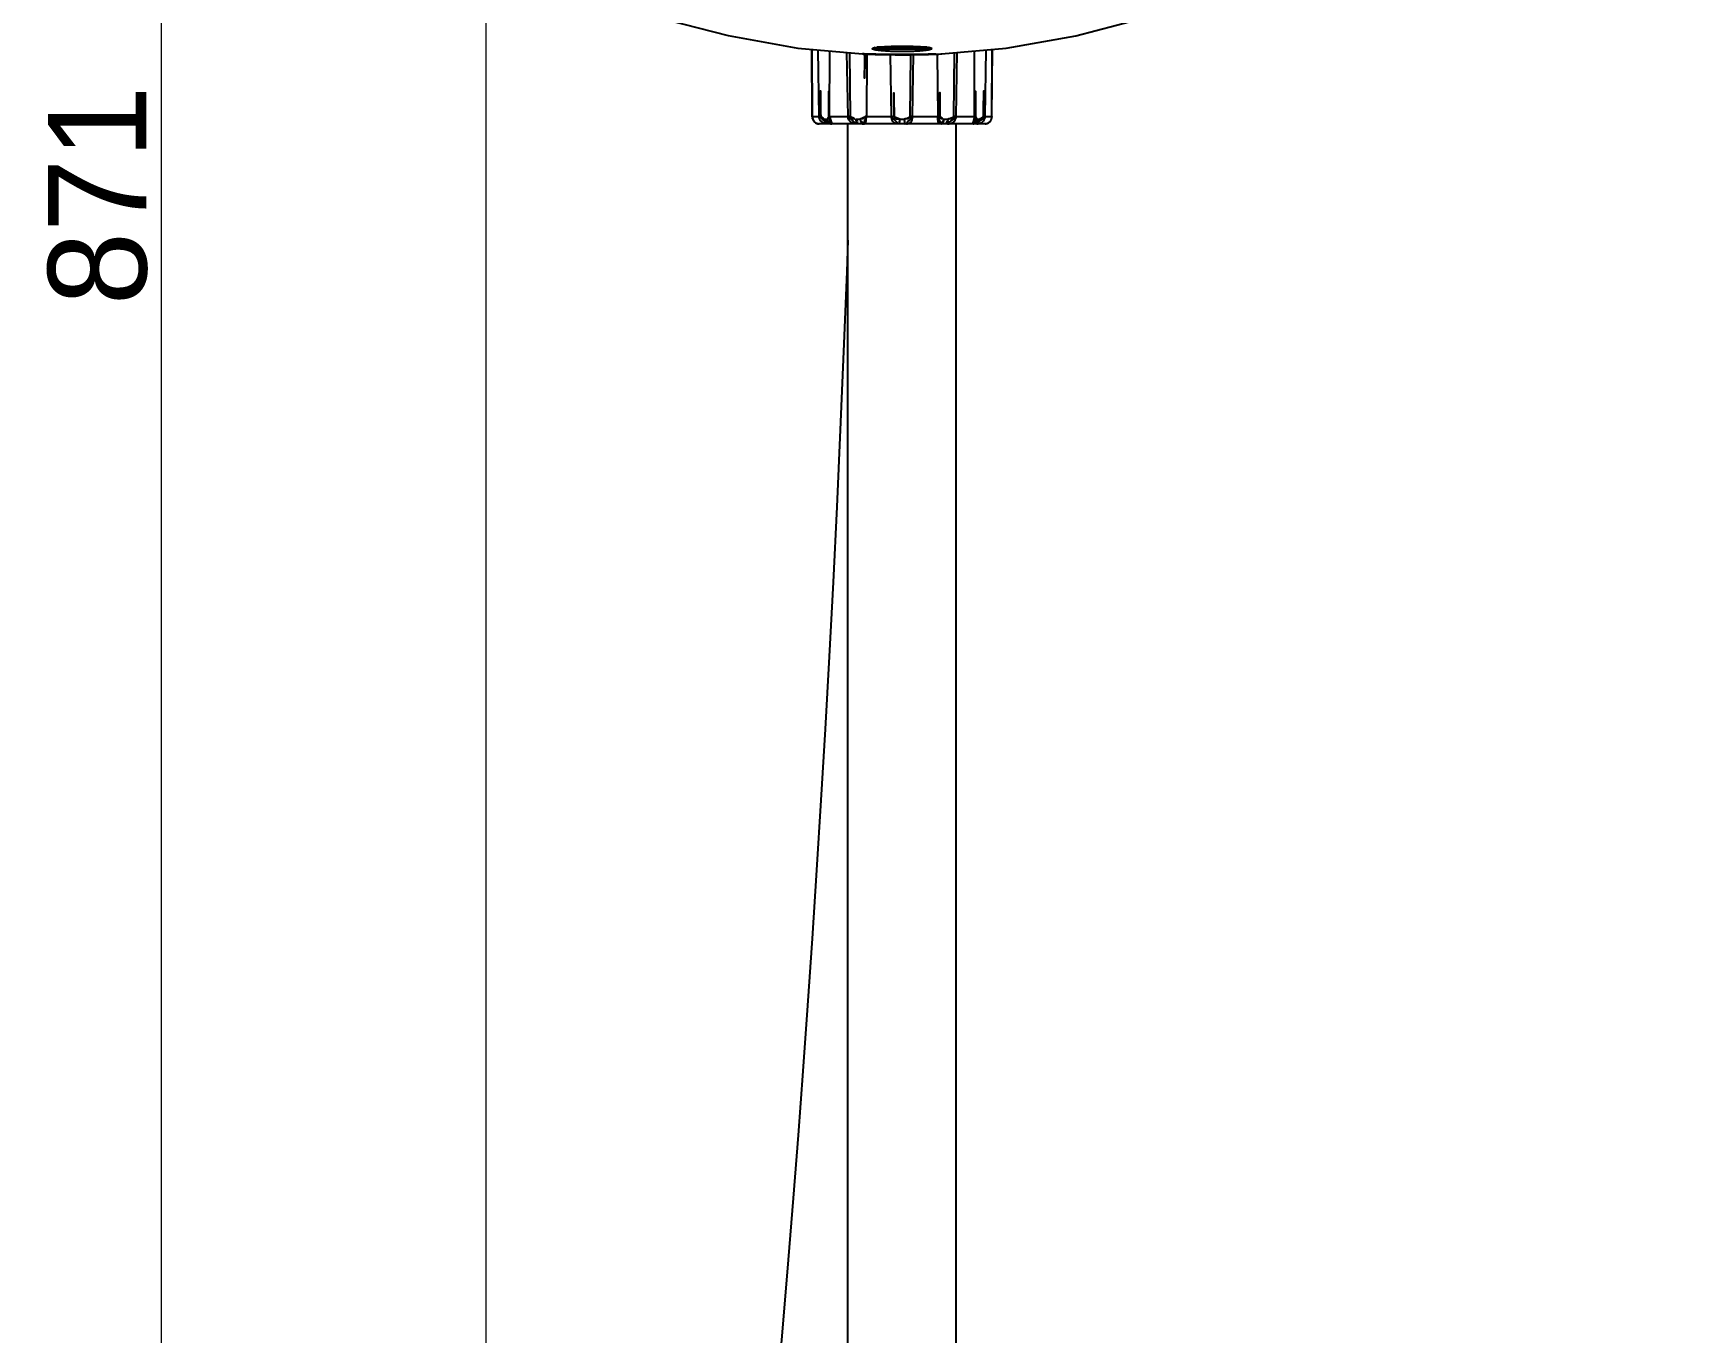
# Model space of a CAD drawing. Extents: x 16296660632 to 16296678915, y -37409619871 to -37409615350.
# Drawn here: x 16296676740.9 to 16296677078.6, y -37409617829.6 to -37409617565.8 of the extents above; entities that cross this region are included whole.
import ezdxf

# ---------------------------------------------------------------- set-up
doc = ezdxf.new("R2010")
doc.units = 0
doc.header["$LTSCALE"] = 10
doc.header["$MEASUREMENT"] = 0
doc.header["$PDMODE"] = 3
doc.header["$PDSIZE"] = -10
doc.layers.get('0').update_dxf_attribs({"linetype": 'CONTINUOUS'})
doc.layers.get('DEFPOINTS').update_dxf_attribs({"linetype": 'CONTINUOUS'})
doc.styles.add('Daelim Dimension', font='')
doc.styles.get('Daelim Dimension').set_extended_font_data('나눔고딕')
doc.dimstyles.new('DEFAULT', dxfattribs={"dimscale": 2, "dimtxt": 2, "dimasz": 2, "dimexe": 0, "dimexo": 2, "dimgap": 1, "dimtad": 1, "dimdec": 1, "dimzin": 9, "dimdsep": 46, "dimtxsty": 'Daelim Dimension', "dimcen": 0.5, "dimclrd": 252, "dimclre": 252, "dimclrt": 3, "dimadec": 1, "dimazin": 0, "dimtfac": 1, "dimtdec": 1, "dimtix": 1, "dimtmove": 0, "dimatfit": 3, "dimfxl": 1, "dimtolj": 1, "dimtzin": 1, "dimlwd": 9, "dimlwe": 9, "dimarcsym": 0})

# ---------------------------------------------------------------- blocks, each defined once
blk = doc.blocks.new('*D2')
at = {"color": 5, "lineweight": 9, "ltscale": 0.5, "transparency": 16777216}
for p, q in [((16296676833.90573, -37409617163.25082), (16296676764.92757, -37409617163.25082)), ((16296676766.92757, -37409618026.25082), (16296676766.92757, -37409617171.25082)), ((16296676881.67395, -37409618034.25082), (16296676764.92757, -37409618034.25082))]:
    blk.add_line(p, q, dxfattribs=at)
at = {"color": 5, "ltscale": 0.5, "transparency": 16777216}
for points in [[(16296676765.59424, -37409617171.25082), (16296676768.26091, -37409617171.25082), (16296676766.92757, -37409617163.25082)], [(16296676765.59424, -37409618026.25082), (16296676768.26091, -37409618026.25082), (16296676766.92757, -37409618034.25082)]]:
    blk.add_solid(points, dxfattribs=at)
at = {"layer": 'DEFPOINTS', "color": 0, "ltscale": 0.5, "transparency": 16777216}
for p in [(16296676766.92757, -37409617163.25082), (16296676837.90573, -37409617163.25082), (16296676885.67395, -37409618034.25082)]:
    blk.add_point(p, dxfattribs=at)
at = {"color": 7, "ltscale": 0.5, "transparency": 16777216, "insert": (16296676754.0406, -37409617598.75082), "char_height": 20, "attachment_point": 5, "rotation": 90, "style": 'Daelim Dimension'}
blk.add_mtext('\\A1;871', dxfattribs=at)
blk = doc.blocks.new('*D9')
at = {"color": 5, "lineweight": 9, "ltscale": 0.5, "transparency": 16777216}
for p, q in [((16296676832.869801, -37409618034.745796), (16296676832.869801, -37409616769.545937)), ((16296677409.2698, -37409616771.545937), (16296676840.869801, -37409616771.545937)), ((16296677417.2698, -37409616998.900833), (16296677417.2698, -37409616769.545937))]:
    blk.add_line(p, q, dxfattribs=at)
at = {"color": 5, "ltscale": 0.5, "transparency": 16777216}
for points in [[(16296676840.869801, -37409616770.212608), (16296676840.869801, -37409616772.87928), (16296676832.869801, -37409616771.545937)], [(16296677409.2698, -37409616770.212608), (16296677409.2698, -37409616772.87928), (16296677417.2698, -37409616771.545937)]]:
    blk.add_solid(points, dxfattribs=at)
at = {"layer": 'DEFPOINTS', "color": 0, "ltscale": 0.5, "transparency": 16777216}
for p in [(16296676832.869801, -37409616771.545937), (16296677417.2698, -37409617002.900833), (16296676832.869801, -37409618038.745796)]:
    blk.add_point(p, dxfattribs=at)
at = {"color": 7, "ltscale": 0.5, "transparency": 16777216, "insert": (16296677125.069799, -37409616758.658974), "char_height": 20, "attachment_point": 5, "style": 'Daelim Dimension'}
blk.add_mtext('\\A1;584', dxfattribs=at)

msp = doc.modelspace()

# ---------------------------------------------------------------- linework, layer by layer
at = {"ltscale": 0.5}
for p, q in [((16296676896.118811, -37409617568.846657), (16296676909.25614, -37409617570.049713)), ((16296676898.94582, -37409617569.105537), (16296676899.041071, -37409617582.762154)), ((16296676899.047779, -37409617582.763924), (16296676898.953779, -37409617569.10627)), ((16296676935.49181, -37409617582.763924), (16296676935.58581, -37409617569.107201)), ((16296676935.498529, -37409617582.762154), (16296676935.593769, -37409617569.106483)), ((16296676900.418011, -37409617582.763924), (16296676900.233271, -37409617569.223442)), ((16296676902.560129, -37409617582.763924), (16296676902.583111, -37409617569.438629)), ((16296676906.303659, -37409617582.763924), (16296676906.08585, -37409617569.759392)), ((16296676906.795179, -37409617582.755188), (16296676906.62809, -37409617569.809052)), ((16296676909.219299, -37409617570.047302), (16296676909.25614, -37409617570.049713)), ((16296676909.25614, -37409617570.049713), (16296676909.307039, -37409617570.052116)), ((16296676909.27482, -37409617570.048302), (16296676909.29784, -37409617570.048729)), ((16296676909.29784, -37409617570.048729), (16296676909.398121, -37409617570.051224)), ((16296676909.307039, -37409617570.052116), (16296676909.40991, -37409617570.056488)), ((16296676909.398121, -37409617570.051224), (16296676910.192539, -37409617570.073593)), ((16296676909.40991, -37409617570.056488), (16296676909.736019, -37409617570.068871)), ((16296676909.736019, -37409617570.068871), (16296676910.438141, -37409617570.092728)), ((16296676910.13912, -37409617570.082947), (16296676910.01392, -37409617582.763924)), ((16296676910.192539, -37409617570.073593), (16296676911.46615, -37409617570.106613)), ((16296676910.438141, -37409617570.092728), (16296676911.186489, -37409617570.115097)), ((16296676911.186489, -37409617570.115097), (16296676911.809311, -37409617570.131607)), ((16296676911.46615, -37409617570.106613), (16296676912.214121, -37409617570.123299)), ((16296676911.809311, -37409617570.131607), (16296676912.343241, -37409617570.144302)), ((16296676912.214121, -37409617570.123299), (16296676912.88649, -37409617570.136429)), ((16296676912.343241, -37409617570.144302), (16296676912.929489, -37409617570.1567)), ((16296676912.88649, -37409617570.136429), (16296676913.43585, -37409617570.145813)), ((16296676912.929489, -37409617570.1567), (16296676913.351271, -37409617570.164627)), ((16296676913.351271, -37409617570.164627), (16296676913.802509, -37409617570.172234)), ((16296676913.43585, -37409617570.145813), (16296676914.020109, -37409617570.154442)), ((16296676913.802509, -37409617570.172234), (16296676914.28661, -37409617570.179321)), ((16296676914.020109, -37409617570.154442), (16296676914.62705, -37409617570.161911)), ((16296676914.28661, -37409617570.179321), (16296676914.799431, -37409617570.185677)), ((16296676914.62705, -37409617570.161911), (16296676915.243771, -37409617570.167938)), ((16296676914.799431, -37409617570.185677), (16296676915.33272, -37409617570.191017)), ((16296676915.12768, -37409617582.763924), (16296676914.93442, -37409617570.187111)), ((16296676915.243771, -37409617570.167938), (16296676915.654209, -37409617570.171066)), ((16296676915.33272, -37409617570.191017), (16296676915.87738, -37409617570.195129)), ((16296676915.654209, -37409617570.171066), (16296676916.265209, -37409617570.174423)), ((16296676915.87738, -37409617570.195129), (16296676916.423031, -37409617570.197906)), ((16296676916.265209, -37409617570.174423), (16296676916.869061, -37409617570.176208)), ((16296676916.423031, -37409617570.197906), (16296676916.95899, -37409617570.199318)), ((16296676916.869061, -37409617570.176208), (16296676917.464199, -37409617570.176468)), ((16296676916.95899, -37409617570.199318), (16296676917.47476, -37409617570.19944)), ((16296676917.464199, -37409617570.176468), (16296676918.049141, -37409617570.17527)), ((16296676917.47476, -37409617570.19944), (16296676917.965981, -37409617570.198433)), ((16296676917.965981, -37409617570.198433), (16296676918.43614, -37409617570.196442)), ((16296676918.049141, -37409617570.17527), (16296676918.62249, -37409617570.172707)), ((16296676918.43614, -37409617570.196442), (16296676918.889339, -37409617570.193581)), ((16296676918.62249, -37409617570.172707), (16296676919.18297, -37409617570.168869)), ((16296676918.889339, -37409617570.193581), (16296676919.329729, -37409617570.189903)), ((16296676918.89019, -37409617582.755188), (16296676919.036909, -37409617570.192421)), ((16296676919.18297, -37409617570.168869), (16296676919.729429, -37409617570.163857)), ((16296676919.329729, -37409617570.189903), (16296676919.760481, -37409617570.185448)), ((16296676919.411921, -37409617582.763924), (16296676919.605221, -37409617570.187134)), ((16296676919.729429, -37409617570.163857), (16296676920.26075, -37409617570.157806)), ((16296676919.760481, -37409617570.185448), (16296676920.181669, -37409617570.180283)), ((16296676920.181669, -37409617570.180283), (16296676920.5928, -37409617570.174454)), ((16296676920.26075, -37409617570.157806), (16296676920.775869, -37409617570.150833)), ((16296676920.5928, -37409617570.174454), (16296676920.99346, -37409617570.16803)), ((16296676920.775869, -37409617570.150833), (16296676921.435909, -37409617570.140282)), ((16296676920.99346, -37409617570.16803), (16296676921.57341, -37409617570.157417)), ((16296676921.435909, -37409617570.140282), (16296676922.062531, -37409617570.128647)), ((16296676921.57341, -37409617570.157417), (16296676922.12611, -37409617570.145866)), ((16296676922.062531, -37409617570.128647), (16296676922.79381, -37409617570.113098)), ((16296676922.12611, -37409617570.145866), (16296676922.649389, -37409617570.133621)), ((16296676922.649389, -37409617570.133621), (16296676923.13983, -37409617570.120956)), ((16296676922.79381, -37409617570.113098), (16296676923.582809, -37409617570.094063)), ((16296676923.13983, -37409617570.120956), (16296676923.73534, -37409617570.104027)), ((16296676923.582809, -37409617570.094063), (16296676925.10578, -37409617570.052208)), ((16296676923.73534, -37409617570.104027), (16296676924.24988, -37409617570.087936)), ((16296676924.24988, -37409617570.087936), (16296676924.75839, -37409617570.070518)), ((16296676924.40056, -37409617570.082939), (16296676924.525669, -37409617582.763924)), ((16296676924.75839, -37409617570.070518), (16296676925.147051, -37409617570.05574)), ((16296676925.10578, -37409617570.052208), (16296676925.24921, -37409617570.048569)), ((16296676925.147051, -37409617570.05574), (16296676925.254, -37409617570.051117)), ((16296676925.17738, -37409617570.050011), (16296676925.28097, -37409617570.047417)), ((16296676925.24921, -37409617570.048569), (16296676925.26334, -37409617570.048279)), ((16296676925.254, -37409617570.051117), (16296676925.2862, -37409617570.049561)), ((16296676925.28573, -37409617570.049599), (16296676925.32029, -37409617570.047302)), ((16296676927.74439, -37409617582.755188), (16296676927.911579, -37409617569.809349)), ((16296676928.235941, -37409617582.763924), (16296676928.453779, -37409617569.759743)), ((16296676931.97946, -37409617582.763924), (16296676931.95652, -37409617569.439262)), ((16296676934.12159, -37409617582.763924), (16296676934.306339, -37409617569.224274)), ((16296676899.047779, -37409617582.763924), (16296676899.041071, -37409617582.762161)), ((16296676899.048109, -37409617582.763924), (16296676900.41831, -37409617582.763924)), ((16296676900.272461, -37409617584.240829), (16296676900.432091, -37409617584.250816)), ((16296676934.107611, -37409617584.250816), (16296676900.43207, -37409617584.250816)), ((16296676901.58827, -37409617583.250816), (16296676902.07033, -37409617583.250816)), ((16296676902.56039, -37409617582.763924), (16296676906.30385, -37409617582.763924)), ((16296676906.2698, -37409617924.950821), (16296676906.2698, -37409617584.250816)), ((16296676906.79521, -37409617582.755188), (16296676906.303659, -37409617582.763924)), ((16296676907.93774, -37409617583.250816), (16296676908.772711, -37409617583.250816)), ((16296676910.01405, -37409617582.763924), (16296676915.12771, -37409617582.763924)), ((16296676916.787729, -37409617583.250816), (16296676917.751869, -37409617583.250816)), ((16296676919.41188, -37409617582.763924), (16296676924.525539, -37409617582.763924)), ((16296676925.766899, -37409617583.250816), (16296676926.60186, -37409617583.250816)), ((16296676928.235941, -37409617582.763924), (16296676927.74439, -37409617582.755188)), ((16296676928.235741, -37409617582.763924), (16296676931.9792, -37409617582.763924)), ((16296676928.2698, -37409617924.950821), (16296676928.2698, -37409617584.250816)), ((16296676932.469271, -37409617583.250816), (16296676932.95133, -37409617583.250816)), ((16296676934.12129, -37409617582.763924), (16296676935.491489, -37409617582.763924)), ((16296676935.498529, -37409617582.762154), (16296676935.49181, -37409617582.763924))]:
    msp.add_line(p, q, dxfattribs=at)
for points in [[(16296676869.769899, -37409617563.164627), (16296676881.952971, -37409617566.334396), (16296676896.118811, -37409617568.846657)], [(16296676925.28573, -37409617570.049599), (16296676938.39263, -37409617568.850403), (16296676952.55829, -37409617566.340691), (16296676964.89608, -37409617563.126846)], [(16296676911.783381, -37409617568.792717), (16296676911.785509, -37409617568.792), (16296676911.856331, -37409617568.772377), (16296676912.001369, -37409617568.741737), (16296676912.20715, -37409617568.707687), (16296676912.463341, -37409617568.673622), (16296676912.76141, -37409617568.641243), (16296676913.09458, -37409617568.61132), (16296676913.458771, -37409617568.584122), (16296676913.851789, -37409617568.559753), (16296676914.27227, -37409617568.538223), (16296676914.719061, -37409617568.519577), (16296676915.19182, -37409617568.503937), (16296676915.690451, -37409617568.491432), (16296676916.212219, -37409617568.482262), (16296676916.74975, -37409617568.476723), (16296676917.29488, -37409617568.474991), (16296676917.839199, -37409617568.477074), (16296676918.374281, -37409617568.482933), (16296676918.89197, -37409617568.492363), (16296676919.385429, -37409617568.505051), (16296676919.852831, -37409617568.52079), (16296676920.294121, -37409617568.539467), (16296676920.709311, -37409617568.560966), (16296676921.0975, -37409617568.585258), (16296676921.4573, -37409617568.612328), (16296676921.786819, -37409617568.642097), (16296676922.08205, -37409617568.674316), (16296676922.335779, -37409617568.708183), (16296676922.539579, -37409617568.741989), (16296676922.683331, -37409617568.772377), (16296676922.6984, -37409617568.776138)], [(16296676899.04126, -37409617582.762154), (16296676899.057039, -37409617582.977142), (16296676899.130859, -37409617583.28212), (16296676899.26429, -37409617583.567383), (16296676899.45686, -37409617583.821823), (16296676899.704901, -37409617584.030289), (16296676899.99588, -37409617584.175293), (16296676900.275261, -37409617584.240997)], [(16296676899.04126, -37409617582.762154), (16296676899.05574, -37409617582.96772), (16296676899.12788, -37409617583.273514), (16296676899.259769, -37409617583.559776), (16296676899.45088, -37409617583.815437), (16296676899.698151, -37409617584.025803), (16296676899.98975, -37409617584.173103), (16296676900.272461, -37409617584.240829)], [(16296676934.10759, -37409617584.250816), (16296676934.262831, -37409617584.241364), (16296676934.543579, -37409617584.175331), (16296676934.83457, -37409617584.030357)], [(16296676934.25927, -37409617584.241783), (16296676934.540119, -37409617584.176552), (16296676934.83412, -37409617584.030663), (16296676935.083799, -37409617583.820686), (16296676935.27714, -37409617583.564293), (16296676935.410601, -37409617583.276756), (16296676935.482901, -37409617582.972504)], [(16296676935.08272, -37409617583.821831), (16296676935.27529, -37409617583.56739), (16296676935.40872, -37409617583.282158), (16296676935.482559, -37409617582.977142), (16296676935.498341, -37409617582.762154)], [(16296676906.2698, -37409617607.844749), (16296676906.0369, -37409617614.242691), (16296676905.39706, -37409617630.434601), (16296676904.71837, -37409617646.341454), (16296676904.002199, -37409617661.961777), (16296676903.250071, -37409617677.2939), (16296676902.463619, -37409617692.336021), (16296676901.64464, -37409617707.086433), (16296676900.795111, -37409617721.543228), (16296676899.917, -37409617735.70723), (16296676899.0121, -37409617749.584068), (16296676898.082331, -37409617763.178841), (16296676897.12977, -37409617776.495979), (16296676896.15666, -37409617789.539467), (16296676895.1654, -37409617802.313004), (16296676894.15855, -37409617814.820152), (16296676893.138861, -37409617827.064507), (16296676892.10923, -37409617839.049477)]]:
    msp.add_lwpolyline(points, dxfattribs=at)
for centre, radius, start, end in [((16296676911.270269, -37409617567.969398), 1.004673, 267.84366168, 306.61915845), ((16296676923.269381, -37409617567.969353), 1.004771, 233.0242288, 272.15317135), ((16296676900.671009, -37409617582.750648), 1.622951, 180.46817414, 191.52206872), ((16296676900.64027, -37409617582.756432), 1.591678, 191.53944999, 202.79315449), ((16296676900.60228, -37409617582.771301), 1.550916, 202.8348416, 203.69613933), ((16296676900.59161, -37409617582.776253), 1.539157, 203.68752892, 213.7853003), ((16296676900.549299, -37409617582.802963), 1.489141, 213.8359787, 215.6241277), ((16296676900.533751, -37409617582.814453), 1.4698, 215.61297394, 224.96283093), ((16296676900.499229, -37409617582.847183), 1.422245, 225.01236395, 227.39970314), ((16296676900.48481, -37409617582.863327), 1.400602, 227.38716327, 237.25512144), ((16296676900.453581, -37409617582.909798), 1.34462, 237.30340904, 248.86197321), ((16296676900.438169, -37409617582.946327), 1.304992, 248.91451812, 253.80095894), ((16296676900.43548, -37409617582.956612), 1.29437, 253.78843945, 262.07413515), ((16296676900.43429, -37409617582.95726), 1.293562, 262.12201506, 269.95847246), ((16296676913.16338, -37409617449.782097), 132.996323, 270.84631661, 271.07103686), ((16296676921.477091, -37409617443.765869), 139.013387, 268.93377077, 269.14876621), ((16296676934.10533, -37409617582.957428), 1.293394, 270.04043471, 277.69986267), ((16296676934.1038, -37409617582.954933), 1.296083, 277.75213292, 286.92779034), ((16296676934.100969, -37409617582.945053), 1.306348, 286.92035833, 291.98792627), ((16296676934.087, -37409617582.912003), 1.342223, 292.0124408, 301.88528022), ((16296676934.05835, -37409617582.867844), 1.394856, 301.92610255, 311.13061616), ((16296676934.044901, -37409617582.852081), 1.415575, 311.12124028, 314.27452531), ((16296676934.008579, -37409617582.816681), 1.466283, 314.32506496, 323.86059146), ((16296676933.992809, -37409617582.804802), 1.486016, 323.84924658, 325.70603094), ((16296676933.94969, -37409617582.777107), 1.537243, 325.75853191, 336.0993824), ((16296676933.93922, -37409617582.772202), 1.548808, 336.0902837, 336.89353376)]:
    msp.add_arc(centre, radius, start, end, dxfattribs=at)
for points, knots in [([(16296676911.23246, -37409617568.973503), (16296676911.25313, -37409617569.03643), (16296676911.389099, -37409617569.108597), (16296676911.588949, -37409617569.166397), (16296676911.83518, -37409617569.225143), (16296676912.13373, -37409617569.279671), (16296676912.486271, -37409617569.327553), (16296676912.882071, -37409617569.371094), (16296676913.46242, -37409617569.426369), (16296676914.236521, -37409617569.484322), (16296676915.210899, -37409617569.53141), (16296676916.22978, -37409617569.557861), (16296676917.26866, -37409617569.566422), (16296676918.30665, -37409617569.55883), (16296676919.325701, -37409617569.530144), (16296676920.303539, -37409617569.483673), (16296676921.211229, -37409617569.419434), (16296676922.010059, -37409617569.335457), (16296676922.585831, -37409617569.250862), (16296676922.95006, -37409617569.169662), (16296676923.134411, -37409617569.111023), (16296676923.25359, -37409617569.054657), (16296676923.30275, -37409617568.998619), (16296676923.307131, -37409617568.973503)], [0, 0, 0, 0, 0.0162377769, 0.0323706922, 0.0529680509, 0.0775714396, 0.106984781, 0.1400842633, 0.1752105752, 0.2498878858, 0.3303684054, 0.4143341564, 0.4997364164, 0.5850502651, 0.6687934776, 0.7496377251, 0.8250306554, 0.8918239268, 0.9465560644, 0.9675230955, 0.9833206743, 0.9937487077, 1, 1, 1, 1]), ([(16296676911.81024, -37409617568.743767), (16296676911.72772, -37409617568.758591), (16296676911.583879, -37409617568.787468), (16296676911.402731, -37409617568.841202), (16296676911.28553, -37409617568.89492), (16296676911.237431, -37409617568.949013), (16296676911.23246, -37409617568.973503)], [0, 0, 0, 0, 0.393473923, 0.6885934644, 0.8827466701, 1, 1, 1, 1]), ([(16296676922.37163, -37409617568.686363), (16296676922.19359, -37409617568.662857), (16296676921.81275, -37409617568.625771), (16296676921.216999, -37409617568.580299), (16296676920.572651, -37409617568.538269), (16296676919.64687, -37409617568.494904), (16296676918.43795, -37409617568.46804), (16296676916.96323, -37409617568.459717), (16296676915.50065, -37409617568.478317), (16296676914.316389, -37409617568.51915), (16296676913.424191, -37409617568.568901), (16296676912.82349, -37409617568.615936), (16296676912.290871, -37409617568.671127), (16296676911.96043, -37409617568.716812), (16296676911.81024, -37409617568.743767)], [0, 0, 0, 0, 0.0509168172, 0.108450436, 0.1694172282, 0.2339926864, 0.3712148189, 0.5122352117, 0.6521240183, 0.7859155318, 0.8481784501, 0.9054756448, 0.956736241, 1, 1, 1, 1]), ([(16296676919.48715, -37409617568.510742), (16296676919.12467, -37409617568.531502), (16296676918.388559, -37409617568.557968), (16296676916.915609, -37409617568.576851), (16296676915.804991, -37409617568.554466), (16296676915.069469, -37409617568.513077)], [0, 0, 0, 0, 0.2464708229, 0.4999106135, 1, 1, 1, 1]), ([(16296676922.843121, -37409617568.766823), (16296676922.808281, -37409617568.759369), (16296676922.65201, -37409617568.727577), (16296676922.49439, -37409617568.702568), (16296676922.37163, -37409617568.686363)], [0, 0, 0, 0, 0.2234728599, 1, 1, 1, 1]), ([(16296676923.307131, -37409617568.973503), (16296676923.289579, -37409617568.922432), (16296676923.18828, -37409617568.857719), (16296676923.026779, -37409617568.808952), (16296676922.909491, -37409617568.781013), (16296676922.843121, -37409617568.766823)], [0, 0, 0, 0, 0.3117587964, 0.6082135122, 1, 1, 1, 1]), ([(16296676909.219311, -37409617570.047279), (16296676909.242029, -37409617570.047302), (16296676909.259359, -37409617570.047256), (16296676909.295429, -37409617570.048363), (16296676909.349501, -37409617570.049583), (16296676909.418381, -37409617570.051491), (16296676909.501051, -37409617570.053757), (16296676909.596649, -37409617570.056473), (16296676909.664579, -37409617570.058403), (16296676909.700529, -37409617570.059433)], [0, 0, 0, 0, 0.0298169479, 0.1143614172, 0.2316543654, 0.3808598035, 0.5600840916, 0.7671799477, 1, 1, 1, 1]), ([(16296676909.700529, -37409617570.059433), (16296676910.885599, -37409617570.093102), (16296676913.54985, -37409617570.159233), (16296676917.675489, -37409617570.189346), (16296676921.24301, -37409617570.149567), (16296676923.73708, -37409617570.09166), (16296676924.770889, -37409617570.060867), (16296676925.17738, -37409617570.050011)], [0, 0, 0, 0, 0.2297691324, 0.5165009208, 0.7995513003, 0.9211905212, 1, 1, 1, 1]), ([(16296676925.28097, -37409617570.047417), (16296676925.286659, -37409617570.047287), (16296676925.29615, -37409617570.047379), (16296676925.30661, -37409617570.046547), (16296676925.32029, -37409617570.047157)], [0, 0, 0, 0, 0.5814074889, 1, 1, 1, 1]), ([(16296676900.41831, -37409617582.763924), (16296676900.4195, -37409617582.88327), (16296676900.45533, -37409617583.122772), (16296676900.60284, -37409617583.452652), (16296676900.82778, -37409617583.7332), (16296676901.108749, -37409617583.952042), (16296676901.42355, -37409617584.106339), (16296676901.751789, -37409617584.200409), (16296676902.074751, -37409617584.244453), (16296676902.286079, -37409617584.250816), (16296676902.38772, -37409617584.250816)], [0, 0, 0, 0, 0.1301749062, 0.2601762762, 0.3897117264, 0.5183729812, 0.6454581012, 0.7697000188, 0.8891554362, 1, 1, 1, 1]), ([(16296676900.747669, -37409617582.755188), (16296676900.713539, -37409617582.755913), (16296676900.60364, -37409617582.758377), (16296676900.49375, -37409617582.761093), (16296676900.418011, -37409617582.763924)], [0, 0, 0, 0, 0.3105506808, 1, 1, 1, 1]), ([(16296676900.74749, -37409617582.755188), (16296676900.748131, -37409617582.812424), (16296676900.77454, -37409617582.923958), (16296676900.870859, -37409617583.054688), (16296676900.991369, -37409617583.142197), (16296676901.154909, -37409617583.212082), (16296676901.356489, -37409617583.247223), (16296676901.513781, -37409617583.250816), (16296676901.58827, -37409617583.250816)], [0, 0, 0, 0, 0.1582319103, 0.3052611493, 0.4400305948, 0.5652029077, 0.7940921481, 1, 1, 1, 1]), ([(16296676901.58827, -37409617583.250816), (16296676901.58827, -37409617583.37999), (16296676901.627451, -37409617583.633659), (16296676901.797701, -37409617583.963516), (16296676902.02322, -37409617584.158791), (16296676902.229031, -37409617584.237534), (16296676902.33535, -37409617584.250816), (16296676902.38772, -37409617584.250816)], [0, 0, 0, 0, 0.2746460559, 0.5352895957, 0.7748690551, 0.8886371016, 1, 1, 1, 1]), ([(16296676902.07033, -37409617583.250816), (16296676902.092119, -37409617583.250816), (16296676902.13344, -37409617583.250229), (16296676902.192289, -37409617583.244186), (16296676902.2456, -37409617583.228287), (16296676902.29262, -37409617583.193642), (16296676902.328251, -37409617583.132271), (16296676902.351761, -37409617583.039383), (16296676902.36503, -37409617582.910294), (16296676902.36768, -37409617582.810966), (16296676902.36776, -37409617582.755188)], [0, 0, 0, 0, 0.0956685675, 0.1812825388, 0.2591731938, 0.3370397975, 0.4312725832, 0.564131869, 0.7551224393, 1, 1, 1, 1]), ([(16296676902.990299, -37409617584.250816), (16296676902.930149, -37409617584.250816), (16296676902.809031, -37409617584.237793), (16296676902.634979, -37409617584.180252), (16296676902.474751, -37409617584.086777), (16296676902.286921, -37409617583.918854), (16296676902.116779, -37409617583.639542), (16296676902.07033, -37409617583.380539), (16296676902.07033, -37409617583.250816)], [0, 0, 0, 0, 0.1200711781, 0.2410221196, 0.3633746242, 0.4876780961, 0.741063674, 1, 1, 1, 1]), ([(16296676902.560129, -37409617582.763924), (16296676902.53603, -37409617582.763321), (16296676902.49301, -37409617582.762123), (16296676902.43659, -37409617582.760117), (16296676902.396669, -37409617582.757927), (16296676902.37562, -37409617582.756416), (16296676902.368059, -37409617582.755188)], [0, 0, 0, 0, 0.3760682068, 0.6713819867, 0.8805160738, 1, 1, 1, 1]), ([(16296676902.5604, -37409617582.763924), (16296676902.56086, -37409617582.882172), (16296676902.573721, -37409617583.111023), (16296676902.618879, -37409617583.386993), (16296676902.6696, -37409617583.58783), (16296676902.711109, -37409617583.719971), (16296676902.755569, -37409617583.83709), (16296676902.80125, -37409617583.938499), (16296676902.84627, -37409617584.024033), (16296676902.88887, -37409617584.093933), (16296676902.9272, -37409617584.148872), (16296676902.95603, -37409617584.18541), (16296676902.97533, -37409617584.208168), (16296676902.9863, -37409617584.220917), (16296676902.99287, -37409617584.228508), (16296676902.990299, -37409617584.250816)], [0, 0, 0, 0, 0.2273138457, 0.4396218502, 0.5363512919, 0.6252945813, 0.7056915891, 0.7770017729, 0.8389492517, 0.8913578138, 0.934235937, 0.9676297507, 0.9807824456, 0.9915739362, 1, 1, 1, 1]), ([(16296676906.30385, -37409617582.763924), (16296676906.30496, -37409617582.88311), (16296676906.33794, -37409617583.121178), (16296676906.47546, -37409617583.451103), (16296676906.689131, -37409617583.733093), (16296676906.962379, -37409617583.953537), (16296676907.27734, -37409617584.108513), (16296676907.73358, -37409617584.234169), (16296676908.091721, -37409617584.250816), (16296676908.329729, -37409617584.250816)], [0, 0, 0, 0, 0.126769885, 0.2523011757, 0.3761877265, 0.4991014924, 0.622311094, 0.7468718272, 1, 1, 1, 1]), ([(16296676906.795179, -37409617582.755188), (16296676906.79557, -37409617582.784439), (16296676906.804581, -37409617582.843117), (16296676906.852011, -37409617582.950829), (16296676906.95446, -37409617583.059387), (16296676907.107401, -37409617583.144302), (16296676907.272051, -37409617583.197212), (16296676907.440029, -37409617583.227783), (16296676907.661961, -37409617583.248657), (16296676907.827999, -37409617583.250816), (16296676907.93774, -37409617583.250816)], [0, 0, 0, 0, 0.0643447827, 0.1286608386, 0.2564264016, 0.3837635025, 0.5101213103, 0.6351642266, 0.7586411776, 1, 1, 1, 1]), ([(16296676907.93774, -37409617583.250816), (16296676907.93774, -37409617583.378769), (16296676907.951281, -37409617583.566162), (16296676907.999559, -37409617583.801399), (16296676908.046949, -37409617583.952347), (16296676908.10474, -37409617584.077347), (16296676908.171261, -37409617584.172348), (16296676908.245781, -37409617584.234756), (16296676908.30345, -37409617584.250816), (16296676908.329729, -37409617584.250816)], [0, 0, 0, 0, 0.3355544907, 0.4899106643, 0.6290753867, 0.7495677631, 0.8497471162, 0.9310780748, 1, 1, 1, 1]), ([(16296676909.37343, -37409617584.250816), (16296676909.333851, -37409617584.250816), (16296676909.251671, -37409617584.23687), (16296676909.136669, -37409617584.176979), (16296676909.032459, -37409617584.081909), (16296676908.90694, -37409617583.906837), (16296676908.80056, -37409617583.625137), (16296676908.772699, -37409617583.379333), (16296676908.772699, -37409617583.250816)], [0, 0, 0, 0, 0.0932549114, 0.1924379597, 0.3015910065, 0.4226334725, 0.6971984746, 1, 1, 1, 1]), ([(16296676908.772711, -37409617583.250816), (16296676908.863239, -37409617583.250816), (16296676908.996889, -37409617583.249329), (16296676909.170919, -37409617583.228287), (16296676909.29353, -37409617583.19767), (16296676909.409019, -37409617583.143257), (16296676909.511129, -37409617583.052544), (16296676909.583771, -37409617582.918579), (16296676909.60111, -37409617582.811752), (16296676909.60157, -37409617582.755188)], [0, 0, 0, 0, 0.2474524712, 0.3646857187, 0.4784607412, 0.5915268567, 0.7103944125, 0.8453742238, 1, 1, 1, 1]), ([(16296676910.01405, -37409617582.763924), (16296676910.01391, -37409617582.882004), (16296676910.00963, -37409617583.109299), (16296676909.99049, -37409617583.429916), (16296676909.95657, -37409617583.706123), (16296676909.911209, -37409617583.901894), (16296676909.859921, -37409617584.025543), (16296676909.816999, -37409617584.097054), (16296676909.766109, -37409617584.153763), (16296676909.6849, -37409617584.211273), (16296676909.582741, -37409617584.239754), (16296676909.470039, -37409617584.249733), (16296676909.40694, -37409617584.250816), (16296676909.37343, -37409617584.250816)], [0, 0, 0, 0, 0.191657484, 0.3688615694, 0.5209760325, 0.6430947796, 0.6933658264, 0.7376685186, 0.7778010651, 0.8161377908, 0.8977299601, 0.9456251823, 1, 1, 1, 1]), ([(16296676910.01392, -37409617582.763924), (16296676909.974369, -37409617582.763283), (16296676909.83699, -37409617582.76091), (16296676909.69961, -37409617582.758041), (16296676909.60181, -37409617582.755188)], [0, 0, 0, 0, 0.2879183372, 1, 1, 1, 1]), ([(16296676915.12771, -37409617582.763924), (16296676915.128429, -37409617582.882469), (16296676915.1492, -37409617583.11451), (16296676915.237619, -37409617583.440689), (16296676915.37932, -37409617583.723244), (16296676915.569651, -37409617583.948486), (16296676915.802099, -37409617584.108459), (16296676916.06764, -37409617584.204018), (16296676916.35956, -37409617584.246452), (16296676916.56192, -37409617584.250816), (16296676916.66721, -37409617584.250816)], [0, 0, 0, 0, 0.1450965409, 0.283488235, 0.4113138949, 0.5288837076, 0.6405150689, 0.7525685288, 0.8711460973, 1, 1, 1, 1]), ([(16296676916.787729, -37409617583.250816), (16296676916.672119, -37409617583.250816), (16296676916.49926, -37409617583.248962), (16296676916.270849, -37409617583.228043), (16296676916.103741, -37409617583.197617), (16296676915.94322, -37409617583.144821), (16296676915.79656, -37409617583.058884), (16296676915.68186, -37409617582.928192), (16296676915.650249, -37409617582.812859), (16296676915.64953, -37409617582.755188)], [0, 0, 0, 0, 0.2541145214, 0.3795734173, 0.5037433, 0.6267317977, 0.749290863, 0.8732272667, 1, 1, 1, 1]), ([(16296676916.787729, -37409617583.250816), (16296676916.787729, -37409617583.378418), (16296676916.78367, -37409617583.563797), (16296676916.768881, -37409617583.799454), (16296676916.75448, -37409617583.949188), (16296676916.739269, -37409617584.057983), (16296676916.724991, -37409617584.130173), (16296676916.714649, -37409617584.171967), (16296676916.70355, -37409617584.205658), (16296676916.691771, -37409617584.232277), (16296676916.67734, -37409617584.250816), (16296676916.667219, -37409617584.250816)], [0, 0, 0, 0, 0.3751106503, 0.544810117, 0.6940405389, 0.8172269822, 0.8676628109, 0.910094974, 0.9443010071, 0.9702370758, 1, 1, 1, 1]), ([(16296676917.872379, -37409617584.250816), (16296676917.862261, -37409617584.250816), (16296676917.84783, -37409617584.232292), (16296676917.83606, -37409617584.205681), (16296676917.824961, -37409617584.172012), (16296676917.814619, -37409617584.130234), (16296676917.800341, -37409617584.05806), (16296676917.78513, -37409617583.949303), (16296676917.77072, -37409617583.799561), (16296676917.75593, -37409617583.563881), (16296676917.75186, -37409617583.378464), (16296676917.75186, -37409617583.250816)], [0, 0, 0, 0, 0.029754373, 0.0556798739, 0.089864111, 0.1322730065, 0.1826911137, 0.3058396012, 0.4550620397, 0.6247942415, 1, 1, 1, 1]), ([(16296676917.751869, -37409617583.250816), (16296676917.867479, -37409617583.250816), (16296676918.04034, -37409617583.248962), (16296676918.268749, -37409617583.228043), (16296676918.43586, -37409617583.197609), (16296676918.59638, -37409617583.144814), (16296676918.74304, -37409617583.058868), (16296676918.857731, -37409617582.928192), (16296676918.889351, -37409617582.812859), (16296676918.89007, -37409617582.755188)], [0, 0, 0, 0, 0.2541144943, 0.3795733701, 0.5037432374, 0.6267317354, 0.7492908173, 0.8732272186, 1, 1, 1, 1]), ([(16296676919.41188, -37409617582.763924), (16296676919.412109, -37409617582.882477), (16296676919.38875, -37409617583.114433), (16296676919.302549, -37409617583.440613), (16296676919.16214, -37409617583.724701), (16296676918.96805, -37409617583.946503), (16296676918.73797, -37409617584.108383), (16296676918.471991, -37409617584.205231), (16296676918.17977, -37409617584.245682), (16296676917.97694, -37409617584.250816), (16296676917.8724, -37409617584.250816)], [0, 0, 0, 0, 0.1451005685, 0.2835124346, 0.4111721446, 0.5291750547, 0.6404877765, 0.7518843444, 0.8720663149, 1, 1, 1, 1]), ([(16296676924.525539, -37409617582.763924), (16296676924.52569, -37409617582.882004), (16296676924.529949, -37409617583.109283), (16296676924.549129, -37409617583.429909), (16296676924.58301, -37409617583.706131), (16296676924.62838, -37409617583.901939), (16296676924.679701, -37409617584.025581), (16296676924.72262, -37409617584.097092), (16296676924.77352, -37409617584.153793), (16296676924.85474, -37409617584.211273), (16296676924.95686, -37409617584.239754), (16296676925.06955, -37409617584.249733), (16296676925.13265, -37409617584.250816), (16296676925.16617, -37409617584.250816)], [0, 0, 0, 0, 0.1916467408, 0.3688438825, 0.5209883245, 0.6431168547, 0.693386517, 0.7376943093, 0.7778206134, 0.8161663343, 0.8977298002, 0.945590667, 1, 1, 1, 1]), ([(16296676924.93779, -37409617582.755188), (16296676924.909281, -37409617582.75602), (16296676924.771931, -37409617582.759628), (16296676924.63455, -37409617582.762169), (16296676924.525669, -37409617582.763924)], [0, 0, 0, 0, 0.2075304549, 1, 1, 1, 1]), ([(16296676924.93803, -37409617582.755188), (16296676924.93849, -37409617582.811752), (16296676924.95583, -37409617582.918579), (16296676925.028469, -37409617583.052544), (16296676925.130581, -37409617583.143257), (16296676925.246071, -37409617583.19767), (16296676925.368679, -37409617583.228287), (16296676925.542709, -37409617583.249329), (16296676925.676359, -37409617583.250816), (16296676925.766899, -37409617583.250816)], [0, 0, 0, 0, 0.1546255541, 0.2896051723, 0.4084728342, 0.5215389799, 0.6353140616, 0.7525473806, 1, 1, 1, 1]), ([(16296676925.766899, -37409617583.250816), (16296676925.766899, -37409617583.379303), (16296676925.73905, -37409617583.625061), (16296676925.6327, -37409617583.906723), (16296676925.507219, -37409617584.081833), (16296676925.402981, -37409617584.176941), (16296676925.28796, -37409617584.236847), (16296676925.20575, -37409617584.250816), (16296676925.16617, -37409617584.250816)], [0, 0, 0, 0, 0.3027231096, 0.5772556703, 0.6983205825, 0.8075072665, 0.9067318738, 1, 1, 1, 1]), ([(16296676926.209869, -37409617584.250816), (16296676926.236151, -37409617584.250816), (16296676926.293791, -37409617584.234779), (16296676926.368299, -37409617584.172394), (16296676926.434799, -37409617584.077431), (16296676926.492611, -37409617583.952461), (16296676926.54001, -37409617583.801521), (16296676926.588301, -37409617583.566254), (16296676926.601851, -37409617583.378807), (16296676926.601851, -37409617583.250816)], [0, 0, 0, 0, 0.0689111698, 0.1502054955, 0.2503484064, 0.3708109674, 0.5099725412, 0.6643599729, 1, 1, 1, 1]), ([(16296676928.235741, -37409617582.763924), (16296676928.23542, -37409617582.883118), (16296676928.200319, -37409617583.121063), (16296676928.064541, -37409617583.451073), (16296676927.85169, -37409617583.734322), (16296676927.5763, -37409617583.951958), (16296676927.26248, -37409617584.10865), (16296676926.921789, -37409617584.202682), (16296676926.568041, -37409617584.245277), (16296676926.329439, -37409617584.250816), (16296676926.209841, -37409617584.250816)], [0, 0, 0, 0, 0.1267370538, 0.2522379836, 0.375918422, 0.4990500323, 0.6220833142, 0.7464705433, 0.8728387757, 1, 1, 1, 1]), ([(16296676926.60186, -37409617583.250816), (16296676926.711599, -37409617583.250816), (16296676926.87764, -37409617583.248657), (16296676927.099569, -37409617583.227783), (16296676927.26755, -37409617583.197212), (16296676927.432199, -37409617583.144302), (16296676927.585131, -37409617583.059387), (16296676927.68758, -37409617582.950829), (16296676927.73501, -37409617582.843117), (16296676927.74402, -37409617582.784439), (16296676927.744419, -37409617582.755188)], [0, 0, 0, 0, 0.2413588513, 0.3648357891, 0.4898786527, 0.6162363693, 0.7435732665, 0.8713389916, 0.9356551571, 1, 1, 1, 1]), ([(16296676931.9792, -37409617582.763924), (16296676931.978729, -37409617582.882172), (16296676931.96587, -37409617583.111008), (16296676931.920731, -37409617583.386971), (16296676931.869989, -37409617583.58783), (16296676931.82848, -37409617583.719994), (16296676931.784, -37409617583.837128), (16296676931.738331, -37409617583.938553), (16296676931.6933, -37409617584.024071), (16296676931.650709, -37409617584.093971), (16296676931.61236, -37409617584.148903), (16296676931.58357, -37409617584.185432), (16296676931.56428, -37409617584.208183), (16296676931.55332, -37409617584.220932), (16296676931.54674, -37409617584.228523), (16296676931.549299, -37409617584.250816)], [0, 0, 0, 0, 0.2273035626, 0.4396041133, 0.5363552392, 0.6253188318, 0.7057236701, 0.7770371726, 0.8389792113, 0.8913936003, 0.9342617442, 0.9676418422, 0.9807854513, 0.991571458, 1, 1, 1, 1]), ([(16296676932.469271, -37409617583.250816), (16296676932.469271, -37409617583.380501), (16296676932.42284, -37409617583.63945), (16296676932.252769, -37409617583.918732), (16296676932.06496, -37409617584.086708), (16296676931.904699, -37409617584.180206), (16296676931.73061, -37409617584.237778), (16296676931.609449, -37409617584.250816), (16296676931.549299, -37409617584.250816)], [0, 0, 0, 0, 0.2588675196, 0.5122126362, 0.6365294205, 0.7589134426, 0.8799126672, 1, 1, 1, 1]), ([(16296676932.171539, -37409617582.755188), (16296676932.16398, -37409617582.756416), (16296676932.14292, -37409617582.757927), (16296676932.10301, -37409617582.760117), (16296676932.046591, -37409617582.762123), (16296676932.003559, -37409617582.763321), (16296676931.97946, -37409617582.763924)], [0, 0, 0, 0, 0.1194832136, 0.3286167955, 0.6239311884, 1, 1, 1, 1]), ([(16296676932.152969, -37409617584.250816), (16296676932.205299, -37409617584.250732), (16296676932.31148, -37409617584.237289), (16296676932.516991, -37409617584.158363), (16296676932.742161, -37409617583.963112), (16296676932.912201, -37409617583.63343), (16296676932.95133, -37409617583.379913), (16296676932.95133, -37409617583.250816)], [0, 0, 0, 0, 0.1113461059, 0.2250737475, 0.4646270732, 0.7253065089, 1, 1, 1, 1]), ([(16296676932.171829, -37409617582.755188), (16296676932.171921, -37409617582.810966), (16296676932.174561, -37409617582.910294), (16296676932.18783, -37409617583.039383), (16296676932.21134, -37409617583.132271), (16296676932.246981, -37409617583.193642), (16296676932.293989, -37409617583.228287), (16296676932.347309, -37409617583.244186), (16296676932.40616, -37409617583.250237), (16296676932.44747, -37409617583.250816), (16296676932.469271, -37409617583.250816)], [0, 0, 0, 0, 0.2448773498, 0.4358677259, 0.5687270575, 0.6629596159, 0.7408261567, 0.8187169407, 0.904331028, 1, 1, 1, 1]), ([(16296676934.12129, -37409617582.763924), (16296676934.1201, -37409617582.883018), (16296676934.084419, -37409617583.121986), (16296676933.93755, -37409617583.451263), (16296676933.71349, -37409617583.731453), (16296676933.43355, -37409617583.950302), (16296676933.119711, -37409617584.104897), (16296676932.792231, -37409617584.199463), (16296676932.46973, -37409617584.244049), (16296676932.258591, -37409617584.250717), (16296676932.156981, -37409617584.250816)], [0, 0, 0, 0, 0.1301356092, 0.26009655, 0.3895648886, 0.5181726026, 0.6452200018, 0.769470681, 0.8889889419, 1, 1, 1, 1]), ([(16296676932.95133, -37409617583.250816), (16296676933.02582, -37409617583.250816), (16296676933.183109, -37409617583.247223), (16296676933.384689, -37409617583.212082), (16296676933.548229, -37409617583.142197), (16296676933.66873, -37409617583.054688), (16296676933.765051, -37409617582.923958), (16296676933.79147, -37409617582.812424), (16296676933.792101, -37409617582.755188)], [0, 0, 0, 0, 0.2059079723, 0.4347972032, 0.5599694329, 0.6947386511, 0.8417679658, 1, 1, 1, 1]), ([(16296676934.12159, -37409617582.763924), (16296676934.10128, -37409617582.763161), (16296676933.991409, -37409617582.759583), (16296676933.88151, -37409617582.757088), (16296676933.791929, -37409617582.755188)], [0, 0, 0, 0, 0.1848998006, 1, 1, 1, 1]), ([(16296676935.491489, -37409617582.763924), (16296676935.490629, -37409617582.870506), (16296676935.468109, -37409617583.081627), (16296676935.40465, -37409617583.284218), (16296676935.363779, -37409617583.38002)], [0, 0, 0, 0, 0.5058015993, 1, 1, 1, 1])]:
    msp.add_open_spline(points, degree=3, knots=knots, dxfattribs=at)
for points in [[(16296676909.695669, -37409617570.06739), (16296676909.66523, -37409617574.296661), (16296676909.633841, -37409617578.525917), (16296676909.60157, -37409617582.755188)], [(16296676900.74749, -37409617582.755188), (16296676900.70042, -37409617578.255913), (16296676900.65255, -37409617573.756653), (16296676900.60401, -37409617569.257393)], [(16296676902.368059, -37409617582.755188), (16296676902.372169, -37409617578.310173), (16296676902.376579, -37409617573.865173), (16296676902.38131, -37409617569.420151)], [(16296676915.64953, -37409617582.755188), (16296676915.599951, -37409617578.567596), (16296676915.550779, -37409617574.379997), (16296676915.50211, -37409617570.192413)], [(16296676924.93803, -37409617582.755188), (16296676924.90576, -37409617578.525932), (16296676924.874371, -37409617574.296669), (16296676924.843929, -37409617570.067413)], [(16296676932.171829, -37409617582.755188), (16296676932.16571, -37409617578.310417), (16296676932.16082, -37409617573.865646), (16296676932.157181, -37409617569.420891)], [(16296676933.791929, -37409617582.755188), (16296676933.8402, -37409617578.256172), (16296676933.888269, -37409617573.757156), (16296676933.936171, -37409617569.258133)]]:
    msp.add_open_spline(points, degree=3, dxfattribs=at)

# ---------------------------------------------------------------- dimensions: what is measured, and where the dimension line sits
dim = msp.add_linear_dim(base=(16296676832.869801, -37409616771.545937), p1=(16296677417.2698, -37409617002.900833), p2=(16296676832.869801, -37409618038.745796), dimstyle='DEFAULT', override={"dimtxt": 10, "dimasz": 4, "dimexe": 1, "dimdec": 0, "dimclrd": 5, "dimclre": 5, "dimclrt": 7}, dxfattribs=at)
dim.commit()
dim.dimension.update_dxf_attribs({"geometry": '*D9', "text_midpoint": (16296677125.069799, -37409616758.658974)})
dim = msp.add_linear_dim(base=(16296676766.92757, -37409617163.250816), p1=(16296676885.67395, -37409618034.250816), p2=(16296676837.905729, -37409617163.250816), angle=90, text='871', dimstyle='DEFAULT', override={"dimtxt": 10, "dimasz": 4, "dimexe": 1, "dimdec": 0, "dimclrd": 5, "dimclre": 5, "dimclrt": 7}, dxfattribs=at)
dim.commit()
dim.dimension.update_dxf_attribs({"geometry": '*D2', "text_midpoint": (16296676766.92758, -37409617598.750816), "dimtype": 160})

doc.saveas('drawing.dxf')
